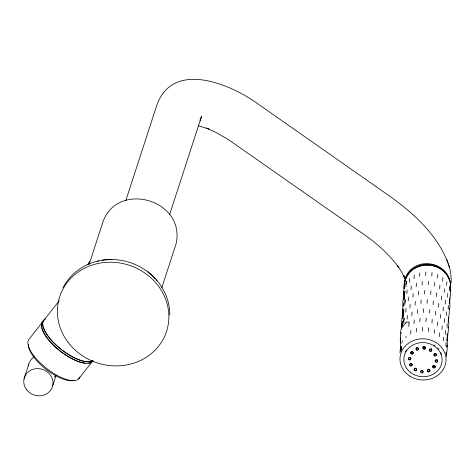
<?xml version="1.0" encoding="UTF-8"?>
<svg xmlns="http://www.w3.org/2000/svg" width="475" height="475" viewBox="0 0 475 475"><rect width="100%" height="100%" fill="white"/><g stroke="black" fill="none" stroke-linecap="round" stroke-linejoin="round"><path stroke-width="0.71" d="M402.948 316.938L403.821 309.7L403.109 314.664M404.071 298.478L404.943 291.24L404.225 296.204M446.12 342.178L445.9 345.871M447.242 323.718L447.017 327.412M448.358 305.259L448.133 308.952M449.481 286.799L449.255 290.492M402.503 342.119L402.509 340.86M403.619 323.659L404.178 318.226L403.572 321.361M404.742 305.199L405.3 299.767L404.688 302.902M405.858 286.74L406.416 281.307L405.81 284.442M445.55 330.374L445.33 334.067M446.672 311.915L446.447 315.608M447.788 293.455L447.563 297.148M443.496 337.179L443.276 340.872M444.618 318.719L444.392 322.412M445.734 300.259L445.508 303.952M446.85 281.8L446.631 285.493M405.769 312.093L405.988 308.4M406.885 293.633L407.111 289.94M401.969 325.529L401.992 323.683L401.933 326.877M404.207 288.61L404.231 286.763L404.189 288.681M406.006 337.648L406.024 336.371M407.128 319.188L407.348 315.495M408.245 300.728L408.47 297.035M409.361 282.269L409.587 278.576M442.225 325.713L441.999 329.407M443.341 307.254L443.116 310.947M444.457 288.794L444.238 292.487M408.785 326.533L409.011 322.84M409.901 308.073L410.127 304.38M411.023 289.613L411.243 285.92M439.523 332.933L439.298 336.627M440.64 314.474L440.414 318.167M441.756 296.014L441.536 299.707M442.878 277.554L442.652 281.248M402.954 315.056L402.883 318.357L402.942 316.492M404.071 296.596L403.999 299.897L404.059 298.033M410.703 334.157L410.928 330.463M411.819 315.697L412.045 312.004M412.941 297.237L413.161 293.544M414.058 278.777L414.283 275.084M437.671 321.961L437.445 325.654M438.787 303.501L438.562 307.194M439.903 285.042L439.684 288.735M446.138 353.655L446.173 352.278L446.31 354.089M447.254 335.196L447.29 333.818L447.011 340.723L447.177 338.871M400.562 348.68L400.621 346.827L400.49 350.027L400.603 348.181M402.8 311.76L402.859 309.908L402.723 313.108L402.842 311.262M403.916 293.301L403.976 291.448L403.845 294.648L403.964 292.802M413.957 323.623L414.182 319.93M415.079 305.164L415.298 301.477M416.195 286.704L416.421 283.017M434.465 329.745L434.245 333.432M435.587 311.285L435.361 314.973M436.703 292.826L436.478 296.513M437.819 274.366L437.6 278.053M416.266 331.883L416.492 328.189M417.388 313.423L417.608 309.73M418.505 294.963L418.73 291.27M419.621 276.503L419.847 272.81M451.108 282.987C451.422 276.569 450.621 270.02 448.335 263.993M432.197 319.378L431.977 323.071M433.319 300.918L433.093 304.612M434.435 282.459L434.209 286.152M419.817 322.02L420.043 318.327M420.933 303.561L421.159 299.868M422.055 285.101L422.281 281.408M428.676 327.815L428.45 331.508M429.792 309.356L429.572 313.049M430.914 290.896L430.688 294.589M432.03 272.436L431.811 276.129M422.322 330.98L422.542 327.287M423.439 312.52L423.664 308.827M424.561 294.061L424.781 290.368M425.677 275.601L425.903 271.908M446.423 354L446.524 352.153M426.188 318.143L425.962 321.83M427.304 299.683L427.078 303.371M428.426 281.224L428.201 284.911M400.93 329.258L400.241 340.676L400.633 342.036M410.887 358.144L410.655 359.492L409.854 359.943L408.922 359.753L408.435 358.512M408.405 359.029L408.637 357.681M408.922 359.753L408.951 359.231M408.607 358.197L409.408 357.752L409.438 357.23M409.854 359.943L409.883 359.421M412.122 364.248L411.884 365.596L411.083 366.047L410.157 365.857L409.67 364.616M409.64 365.133L409.872 363.785L410.673 363.333L411.605 363.529L412.086 364.77M410.857 358.661L410.37 357.426M413.226 352.349L412.995 353.697L412.193 354.148L411.261 353.958L410.78 352.717M410.157 365.857L410.186 365.334M410.744 353.234L410.982 351.886L411.783 351.435L412.71 351.625L413.197 352.866M410.655 359.492L410.685 358.975M409.842 364.307L410.643 363.856L410.673 363.333M411.261 353.958L411.291 353.436M410.946 352.402L411.748 351.957L411.783 351.435M411.083 366.047L411.118 365.524M412.193 354.148L412.223 353.626M411.884 365.596L411.92 365.079M412.995 353.697L413.024 353.18M416.599 369.027L416.361 370.375L415.566 370.821L414.633 370.631L414.147 369.39M414.117 369.912L414.348 368.564M414.633 370.631L414.663 370.114M418.517 348.418L418.279 349.76L417.478 350.212L416.551 350.022L416.064 348.781M416.035 349.303L416.266 347.955L417.068 347.504L418 347.694L418.481 348.935M414.319 369.081L415.12 368.63L415.15 368.113L416.082 368.303L416.563 369.544M416.551 350.022L416.581 349.505M415.566 370.821L415.595 370.304M416.237 348.472L417.038 348.021L417.068 347.504M417.478 350.212L417.513 349.695M416.361 370.375L416.397 369.853M418.279 349.76L418.315 349.244M423.118 371.195L422.887 372.543L422.085 372.994L421.153 372.804L420.672 371.563M420.636 372.079L420.874 370.732M422.851 348.282L423.088 346.934L423.884 346.483L424.816 346.679L425.333 347.397L425.101 348.745L424.3 349.196L423.367 349.006L422.887 347.765M420.838 371.254L421.64 370.803L421.675 370.28L422.602 370.476L423.088 371.717M423.367 349.006L423.397 348.484M422.085 372.994L422.115 372.477M423.053 347.457L423.854 347.005L423.884 346.483M422.887 372.543L422.916 372.026M424.3 349.196L424.329 348.674M425.303 347.92L424.816 346.679M425.101 348.745L425.131 348.228M429.934 370.179L429.703 371.527L428.901 371.978L427.975 371.782L427.488 370.542M427.458 371.064L427.69 369.716L428.492 369.265L429.424 369.455L429.905 370.696M427.975 371.782L428.005 371.266M431.822 350.087L431.342 348.846L431.822 350.087L431.621 350.918L430.819 351.363L429.887 351.173L429.406 349.933M429.376 350.455L429.608 349.107M427.66 370.233L428.462 369.782L428.492 369.265M429.887 351.173L429.923 350.657M428.901 371.978L428.937 371.456M429.578 349.624L430.38 349.173L430.409 348.656M430.819 351.363L430.849 350.847M429.703 371.527L429.733 371.005M431.621 350.918L431.65 350.396M432.743 367.128L432.98 365.78L432.743 367.128L433.259 367.852L434.192 368.042L434.993 367.591L435.225 366.243L434.708 365.524L435.195 366.765M436.299 354.867L435.818 353.626L436.299 354.867L436.098 355.692L435.296 356.143L434.37 355.953L433.883 354.712M433.259 367.852L433.289 367.329M434.055 354.403L434.085 353.881L434.886 353.43L433.853 355.229M432.945 366.302L433.746 365.851L433.782 365.334M434.37 355.953L434.399 355.431M437.534 360.97L437.048 359.729L437.534 360.97L437.332 361.796L436.531 362.247L435.599 362.057L435.118 360.816M435.088 361.332L435.32 359.985M434.993 367.591L435.023 367.074M435.599 362.057L435.634 361.534M436.098 355.692L436.127 355.175M435.29 360.507L436.086 360.056L436.121 359.539M436.531 362.247L436.561 361.73M437.332 361.796L437.362 361.279M446.838 347.118L446.951 345.272M449.113 309.581L449.19 308.352M450.199 291.739L450.348 288.539L450.579 294.061L449.985 297.766M449.249 303.804L449.415 301.952M448.127 322.264L448.293 320.411M404.344 287.773L404.664 284.596L403.774 290.017L403.898 295.159M403.228 306.233L403.548 303.056M402.236 323.422L402.432 321.516L401.541 328.807M401.939 325.957L402.088 324.716M400.894 343.793L401.048 342.552M449.439 302.403L449.665 298.71M448.323 320.863L448.548 317.169M403.495 293.663L403.269 297.356M400.674 337.672L400.668 342.623M400.645 343.573L400.538 350.538M449.843 301.382L450.062 297.688M449.231 314.373L449.314 308.839M448.721 319.841L448.857 314.883M446.482 356.761L446.708 353.067M400.87 351.583L401.583 346.619L400.936 350.17M402.978 308.916L402.153 315.816M400.621 346.477L399.914 352.735M447.747 334.685L448.341 330.98L448.198 327.299M446.631 353.145L447.224 349.44L447.076 345.758M403.352 298.318L402.758 301.975L402.901 305.704M402.23 316.777L401.642 320.435L401.785 324.164M450.49 291.258L450.858 289.435M449.374 309.718L449.968 306.054L449.819 302.332M448.258 328.178L448.845 324.514L448.703 320.791M447.135 346.637L447.729 342.974L447.587 339.251M403.239 304.861L402.657 308.477L402.776 313.619M447.248 340.094L447.83 334.608M404.694 282.239L403.881 285.374L404.023 287.244M24.094 378.569L28.654 364.539M89.068 264.593L102.101 224.467C114.873 179.776 185.565 198.574 176.207 243.414L161.797 287.761M52.666 385.872L56.086 375.351M125.833 200.545L156.887 104.969C173.506 59.108 232.34 84.817 259.409 104.922L391.697 197.582C416.147 215.454 440.141 237.821 449.516 267.478M169.557 214.771L201.525 116.393L200.123 120.282L200.812 118.738L200.076 119.92M63.05 287.82C72.503 268.607 94.353 257.99 115.312 259.51M43.166 321.225L29.509 338.639A31.807 12.219 38.1 0 0 47.577 369.2A31.807 12.219 38.1 0 0 79.907 376.877M44.347 319.717L59.339 300.598M87.507 264.682L89.775 261.784A31.807 12.219 38.1 0 0 88.504 263.827M54.376 377.043L55.7 375.351M78.636 378.919L92.287 361.505A31.807 12.219 38.1 0 1 90.707 362.532M401.333 328.261L406.689 321.919L408.595 322.127L409.331 322.941M405.537 322.899L405.822 322.543M423.854 347.005L424.787 347.195M430.38 349.173L431.306 349.368M417.038 348.021L417.97 348.211M434.857 353.952L435.783 354.142M411.748 351.957L412.68 352.147M436.086 360.056L437.018 360.246M409.408 357.752L410.341 357.942M433.746 365.851L434.678 366.041M410.643 363.856L411.576 364.046M428.462 369.782L429.388 369.978M415.12 368.63L416.053 368.826M421.64 370.803L422.572 370.993M198.532 125.845L208.863 129.004L206.465 128.084L215.08 131.937L228.487 139.656L365.204 235.303C377.922 244.322 389.642 254.962 398.887 267.573L397.462 265.513L401.814 272.264L404.86 278.587L403.738 275.268L404.676 278.029M146.057 270.388C160.39 280.553 170.026 297.338 169.777 315.103M446.904 259.777L448.026 263.091M401.031 332.435L401.031 333.664M405.199 280.862A22.818 20.36 3.5 0 1 406.285 277.685M406.57 277.079A22.818 20.36 3.5 0 1 412.745 269.729M413.921 268.915A22.818 20.36 3.5 0 1 423.427 265.359M424.692 265.204A22.818 20.36 3.5 0 1 429.798 265.216M431.068 265.382A22.818 20.36 3.5 0 1 435.896 266.623M436.578 266.885A22.818 20.36 3.5 0 1 449.427 280.149M450.152 283.421A22.818 20.36 3.5 0 1 450.146 288.082M404.973 281.438A22.818 20.36 3.5 0 1 421.652 264.973A22.818 20.36 3.5 0 1 445.413 272.3M450.336 285.362A22.818 20.36 3.5 0 1 450.187 287.351M92.649 360.881A32.039 12.308 38.1 0 1 57.517 346.382A32.039 12.308 38.1 0 1 45.172 318.832M93.231 360.715A32.039 12.308 38.1 0 1 58.716 349.915A32.039 12.308 38.1 0 1 43.991 320.34M405.502 351.791A19.131 17.07 3.5 0 1 406.523 350.01M433.942 344.915A19.131 17.07 3.5 0 1 435.136 345.741M437.796 348.133A19.131 17.07 3.5 0 1 438.704 349.214M440.836 352.777A19.131 17.07 3.5 0 1 441.536 354.694M97.405 261.339A54.797 50.095 18 0 1 98.77 261.012M102.214 260.33A54.797 50.095 18 0 1 112.076 259.576M115.627 259.718A54.797 50.095 18 0 1 126.207 261.428M126.896 261.606A54.797 50.095 18 0 1 135.684 264.717M136.331 265.008A54.797 50.095 18 0 1 145.617 270.328M147.333 271.581A54.797 50.095 18 0 1 155.141 278.7M156.067 279.751A54.797 50.095 18 0 1 156.97 280.82M28.411 365.839A14.749 13.484 18 0 1 33.915 357.052M92.477 360.733A31.807 12.219 38.1 0 1 57.6 346.334A31.807 12.219 38.1 0 1 45.345 318.986M90.072 362.775A31.807 12.219 38.1 0 1 88.938 363.054M85.173 363.126A31.807 12.219 38.1 0 1 57.588 348.858A31.807 12.219 38.1 0 1 41.61 326.01M41.628 324.556A31.807 12.219 38.1 0 1 41.895 323.267M42.121 322.691A31.807 12.219 38.1 0 1 42.756 321.664M74.07 380.285A29.961 11.513 38.1 0 1 45.743 369.039A29.961 11.513 38.1 0 1 28.435 344.286M404.522 283.575A23.049 20.567 3.5 0 1 430.136 265.151A23.049 20.567 3.5 0 1 450.27 288.877M404.587 283.355A23.049 20.924 12.3 0 1 429.495 263.767A23.049 20.924 12.3 0 1 450.235 288.622M410.133 372.127A19.131 17.07 3.5 0 0 441.679 363.5A19.131 17.07 3.5 0 0 417.157 343.312A19.131 17.07 3.5 0 0 410.133 372.127M68.157 342.422A56.181 51.359 18 0 0 164.13 337.434A56.181 51.359 18 0 0 107.107 262.283A56.181 51.359 18 0 0 68.157 342.422M26.57 389.672A14.749 13.484 18 0 0 51.769 388.36A14.749 13.484 18 0 0 36.801 368.63A14.749 13.484 18 0 0 26.57 389.672M409.872 376.147A23.049 20.573 3.4 0 0 445.966 361.38A23.049 20.573 3.4 0 0 413.179 340.664A23.049 20.573 3.4 0 0 409.872 376.147"/></g></svg>
